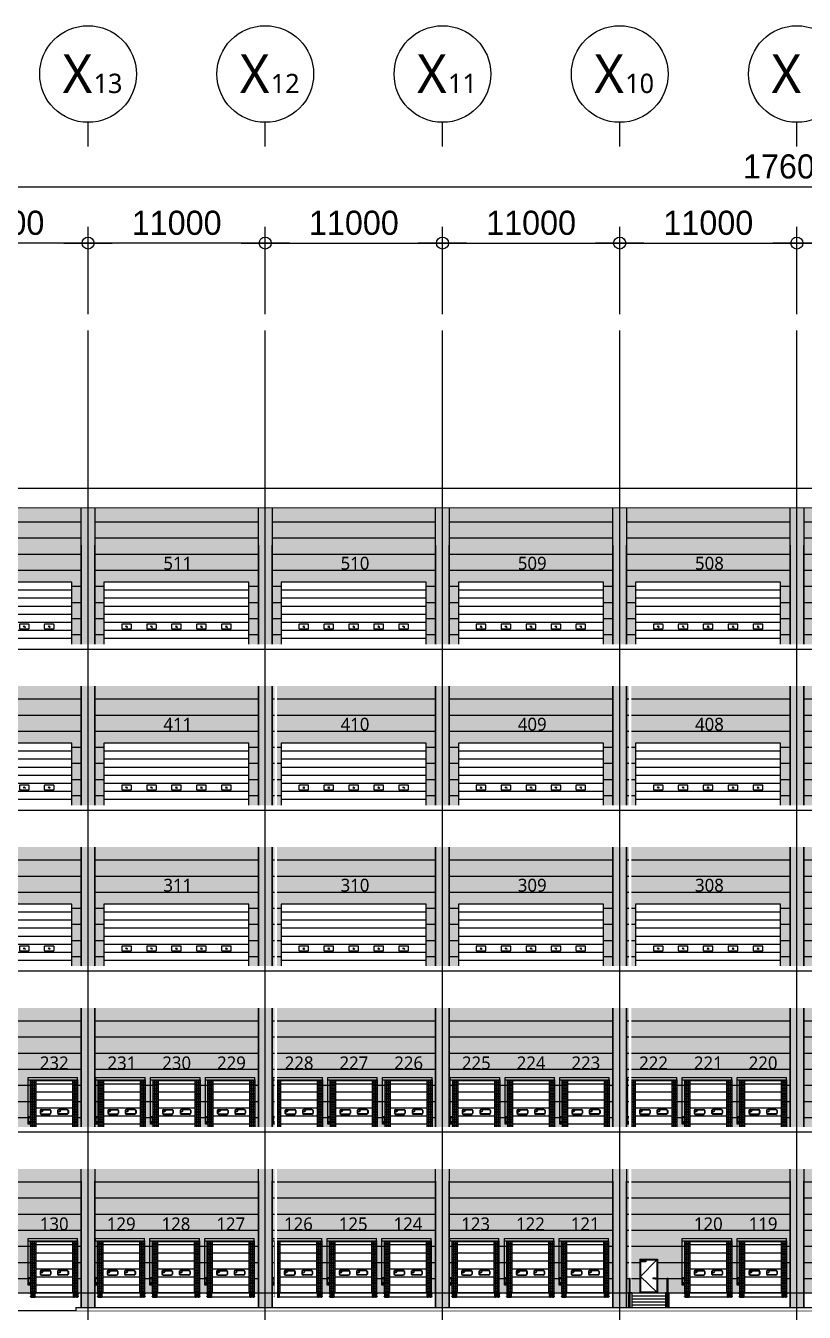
# Model space of a CAD drawing. Header units: millimetres. Extents: x 37653813 to 38677796, y 586285 to 874285.
# Drawn here: x 37781884 to 37830206, y 639234 to 719153 of the extents above; entities that cross this region are included whole.
import ezdxf
from ezdxf.enums import TextEntityAlignment as Align

# ---------------------------------------------------------------- set-up
doc = ezdxf.new("R2010")
doc.units = ezdxf.units.MM
doc.header["$LTSCALE"] = 1000
doc.header["$MEASUREMENT"] = 0
doc.header["$PDSIZE"] = -10
doc.linetypes.add('-HID', pattern=[2.5, 1.5, -1])
doc.linetypes.add('CEN', pattern=[62, 60, -1, 0, -1])
doc.layers.get('0').update_dxf_attribs({"linetype": 'CONTINUOUS'})
doc.layers.get('Defpoints').update_dxf_attribs({"color": 161, "linetype": 'CONTINUOUS'})
for name, color, linetype in [('251', 251, 'CONTINUOUS'), ('cen', 1, 'CONTINUOUS'), ('center(창호)', 1, 'CEN'), ('DOOR', 4, 'CONTINUOUS'), ('DOOR-ELE', 252, 'CONTINUOUS'), ('ELE-2', 3, 'CONTINUOUS'), ('ELE-3', 7, 'CONTINUOUS'), ('ELE-5', 5, 'CONTINUOUS'), ('ELE2', 3, 'CONTINUOUS'), ('ELE4', 4, 'CONTINUOUS'), ('ELE9', 9, 'CONTINUOUS'), ('HAT-251', 251, 'CONTINUOUS'), ('HAT-253', 253, 'CONTINUOUS'), ('LAND-2', 4, 'CONTINUOUS'), ('NDIM', 7, 'CONTINUOUS'), ('OPEN', 1, '-HID'), ('RAMP-ELE2', 4, 'CONTINUOUS'), ('SST 선홈통', 252, 'CONTINUOUS'), ('SYM(AXIS)', 7, 'CONTINUOUS'), ('TEX', 3, 'CONTINUOUS'), ('TEXT(AXIS)', 2, 'CONTINUOUS'), ('WAL', 3, 'CONTINUOUS'), ('WIPEOUT', 7, 'CONTINUOUS'), ('먹-흰색 255', 255, 'CONTINUOUS')]:
    doc.layers.add(name, color=color, linetype=linetype)
doc.layers.add('A 253', color=253, linetype='CONTINUOUS', lineweight=9)
doc.layers.add('A 254', color=254, linetype='CONTINUOUS', lineweight=9)
doc.styles.add('CGS', font='cgse', dxfattribs={"bigfont": 'cgs'})
doc.styles.add('나눔바른고딕', font='NanumBarunGothic.ttf')
doc.dimstyles.new('NDIM 1200', dxfattribs={"dimscale": 500, "dimtxt": 3, "dimasz": 1, "dimexe": 2, "dimexo": 2, "dimgap": 1, "dimtad": 1, "dimdec": 0, "dimdsep": 46, "dimtxsty": 'CGS', "dimblk": 'DOT0', "dimcen": 1, "dimdle": 8, "dimclrd": 2, "dimclre": 2, "dimclrt": 2, "dimadec": 0, "dimazin": 0, "dimtfac": 1, "dimtdec": 0, "dimtix": 1, "dimtmove": 2, "dimatfit": 3, "dimldrblk": 'DOT0', "dimfxl": 1, "dimtolj": 1, "dimtzin": 0, "dimlwd": -1, "dimlwe": -1, "dimarcsym": 0})

# ---------------------------------------------------------------- blocks, each defined once
blk = doc.blocks.new('DOT0')
blk.add_line((-3, 0), (3, 0))
at = {"color": 6}
blk.add_circle((0, 0), 0.75, dxfattribs=at)
blk = doc.blocks.new('*D145')
at = {"layer": 'Defpoints', "color": 0, "ltscale": 0.4, "transparency": 16777216}
for p in [(37917751, 709153), (37741751, 700227), (37917751, 700227)]:
    blk.add_point(p, dxfattribs=at)
at = {"layer": 'NDIM', "ltscale": 0.4, "transparency": 16777216}
for p, q in [((37741751, 701227), (37741751, 710153)), ((37917751, 701227), (37917751, 710153)), ((37742251, 709153), (37917251, 709153))]:
    blk.add_line(p, q, dxfattribs=at)
at = {"layer": 'NDIM', "ltscale": 0.4, "transparency": 16777216, "xscale": 500, "yscale": 500, "zscale": 500, "rotation": 180}
blk.add_blockref('DOT0', (37741751, 709153), dxfattribs=at)
at = {"layer": 'NDIM', "ltscale": 0.4, "transparency": 16777216, "xscale": 500, "yscale": 500, "zscale": 500}
blk.add_blockref('DOT0', (37917751, 709153), dxfattribs=at)
at = {"layer": 'NDIM', "ltscale": 0.4, "transparency": 16777216, "insert": (37829751, 710403), "char_height": 1500, "attachment_point": 5, "style": 'CGS'}
blk.add_mtext('\\A1;176000', dxfattribs=at)
blk = doc.blocks.new('*D149')
at = {"layer": 'Defpoints', "color": 0, "ltscale": 0.4, "transparency": 16777216}
for p in [(37774751, 705653), (37774751, 700227), (37785751, 700227)]:
    blk.add_point(p, dxfattribs=at)
at = {"layer": 'NDIM', "ltscale": 0.4, "transparency": 16777216}
for p, q in [((37774751, 701227), (37774751, 706653)), ((37785751, 701227), (37785751, 706653)), ((37785251, 705653), (37775251, 705653))]:
    blk.add_line(p, q, dxfattribs=at)
at = {"layer": 'NDIM', "ltscale": 0.4, "transparency": 16777216, "xscale": 500, "yscale": 500, "zscale": 500, "rotation": 180}
blk.add_blockref('DOT0', (37774751, 705653), dxfattribs=at)
at = {"layer": 'NDIM', "ltscale": 0.4, "transparency": 16777216, "xscale": 500, "yscale": 500, "zscale": 500}
blk.add_blockref('DOT0', (37785751, 705653), dxfattribs=at)
at = {"layer": 'NDIM', "ltscale": 0.4, "transparency": 16777216, "insert": (37780251, 706903), "char_height": 1500, "attachment_point": 5, "style": 'CGS'}
blk.add_mtext('\\A1;11000', dxfattribs=at)
blk = doc.blocks.new('*D150')
at = {"layer": 'Defpoints', "color": 0, "ltscale": 0.4, "transparency": 16777216}
for p in [(37785751, 705653), (37785751, 700227), (37796751, 700227)]:
    blk.add_point(p, dxfattribs=at)
at = {"layer": 'NDIM', "ltscale": 0.4, "transparency": 16777216}
for p, q in [((37785751, 701227), (37785751, 706653)), ((37796751, 701227), (37796751, 706653)), ((37796251, 705653), (37786251, 705653))]:
    blk.add_line(p, q, dxfattribs=at)
at = {"layer": 'NDIM', "ltscale": 0.4, "transparency": 16777216, "xscale": 500, "yscale": 500, "zscale": 500, "rotation": 180}
blk.add_blockref('DOT0', (37785751, 705653), dxfattribs=at)
at = {"layer": 'NDIM', "ltscale": 0.4, "transparency": 16777216, "xscale": 500, "yscale": 500, "zscale": 500}
blk.add_blockref('DOT0', (37796751, 705653), dxfattribs=at)
at = {"layer": 'NDIM', "ltscale": 0.4, "transparency": 16777216, "insert": (37791251, 706903), "char_height": 1500, "attachment_point": 5, "style": 'CGS'}
blk.add_mtext('\\A1;11000', dxfattribs=at)
blk = doc.blocks.new('*D153')
at = {"layer": 'Defpoints', "color": 0, "ltscale": 0.4, "transparency": 16777216}
for p in [(37840751, 705653), (37829751, 700227), (37840751, 700227)]:
    blk.add_point(p, dxfattribs=at)
at = {"layer": 'NDIM', "ltscale": 0.4, "transparency": 16777216}
for p, q in [((37829751, 701227), (37829751, 706653)), ((37840751, 701227), (37840751, 706653)), ((37830251, 705653), (37840251, 705653))]:
    blk.add_line(p, q, dxfattribs=at)
at = {"layer": 'NDIM', "ltscale": 0.4, "transparency": 16777216, "xscale": 500, "yscale": 500, "zscale": 500, "rotation": 180}
blk.add_blockref('DOT0', (37829751, 705653), dxfattribs=at)
at = {"layer": 'NDIM', "ltscale": 0.4, "transparency": 16777216, "xscale": 500, "yscale": 500, "zscale": 500}
blk.add_blockref('DOT0', (37840751, 705653), dxfattribs=at)
at = {"layer": 'NDIM', "ltscale": 0.4, "transparency": 16777216, "insert": (37835251, 706903), "char_height": 1500, "attachment_point": 5, "style": 'CGS'}
blk.add_mtext('\\A1;11000', dxfattribs=at)
blk = doc.blocks.new('*D154')
at = {"layer": 'Defpoints', "color": 0, "ltscale": 0.4, "transparency": 16777216}
for p in [(37829751, 705653), (37818751, 700227), (37829751, 700227)]:
    blk.add_point(p, dxfattribs=at)
at = {"layer": 'NDIM', "ltscale": 0.4, "transparency": 16777216}
for p, q in [((37818751, 701227), (37818751, 706653)), ((37829751, 701227), (37829751, 706653)), ((37819251, 705653), (37829251, 705653))]:
    blk.add_line(p, q, dxfattribs=at)
at = {"layer": 'NDIM', "ltscale": 0.4, "transparency": 16777216, "xscale": 500, "yscale": 500, "zscale": 500, "rotation": 180}
blk.add_blockref('DOT0', (37818751, 705653), dxfattribs=at)
at = {"layer": 'NDIM', "ltscale": 0.4, "transparency": 16777216, "xscale": 500, "yscale": 500, "zscale": 500}
blk.add_blockref('DOT0', (37829751, 705653), dxfattribs=at)
at = {"layer": 'NDIM', "ltscale": 0.4, "transparency": 16777216, "insert": (37824251, 706903), "char_height": 1500, "attachment_point": 5, "style": 'CGS'}
blk.add_mtext('\\A1;11000', dxfattribs=at)
blk = doc.blocks.new('*D155')
at = {"layer": 'Defpoints', "color": 0, "ltscale": 0.4, "transparency": 16777216}
for p in [(37818751, 705653), (37807751, 700227), (37818751, 700227)]:
    blk.add_point(p, dxfattribs=at)
at = {"layer": 'NDIM', "ltscale": 0.4, "transparency": 16777216}
for p, q in [((37807751, 701227), (37807751, 706653)), ((37818751, 701227), (37818751, 706653)), ((37808251, 705653), (37818251, 705653))]:
    blk.add_line(p, q, dxfattribs=at)
at = {"layer": 'NDIM', "ltscale": 0.4, "transparency": 16777216, "xscale": 500, "yscale": 500, "zscale": 500, "rotation": 180}
blk.add_blockref('DOT0', (37807751, 705653), dxfattribs=at)
at = {"layer": 'NDIM', "ltscale": 0.4, "transparency": 16777216, "xscale": 500, "yscale": 500, "zscale": 500}
blk.add_blockref('DOT0', (37818751, 705653), dxfattribs=at)
at = {"layer": 'NDIM', "ltscale": 0.4, "transparency": 16777216, "insert": (37813251, 706903), "char_height": 1500, "attachment_point": 5, "style": 'CGS'}
blk.add_mtext('\\A1;11000', dxfattribs=at)
blk = doc.blocks.new('*D156')
at = {"layer": 'Defpoints', "color": 0, "ltscale": 0.4, "transparency": 16777216}
for p in [(37807751, 705653), (37796751, 700227), (37807751, 700227)]:
    blk.add_point(p, dxfattribs=at)
at = {"layer": 'NDIM', "ltscale": 0.4, "transparency": 16777216}
for p, q in [((37796751, 701227), (37796751, 706653)), ((37807751, 701227), (37807751, 706653)), ((37797251, 705653), (37807251, 705653))]:
    blk.add_line(p, q, dxfattribs=at)
at = {"layer": 'NDIM', "ltscale": 0.4, "transparency": 16777216, "xscale": 500, "yscale": 500, "zscale": 500, "rotation": 180}
blk.add_blockref('DOT0', (37796751, 705653), dxfattribs=at)
at = {"layer": 'NDIM', "ltscale": 0.4, "transparency": 16777216, "xscale": 500, "yscale": 500, "zscale": 500}
blk.add_blockref('DOT0', (37807751, 705653), dxfattribs=at)
at = {"layer": 'NDIM', "ltscale": 0.4, "transparency": 16777216, "insert": (37802251, 706903), "char_height": 1500, "attachment_point": 5, "style": 'CGS'}
blk.add_mtext('\\A1;11000', dxfattribs=at)
blk = doc.blocks.new('A$C2F20087E')
at = {"layer": 'SYM(AXIS)'}
blk.add_line((600, 0), (600, 300), dxfattribs=at)
blk.add_circle((600, 900), 600, dxfattribs=at)
blk = doc.blocks.new('저온 OVERHEAD DOOR')
blk.add_wipeout([(2600, 3382), (-465, 3382), (-465, 3230), (-300, 3230), (-300, -250), (2600, -250)]).dxf.layer = 'ELE-5'
at = {"ltscale": 2}
for points in [[(-100, 3230), (-200, 3230), (-200, 0), (-100, 0)], [(2500, 3230), (2400, 3230), (2400, 0), (2500, 0)]]:
    blk.add_hatch(color=256, dxfattribs=at).paths.add_polyline_path(points)
for p, q in [((-465, 3382), (2600, 3382)), ((-465, 482), (-465, 3382)), ((-465, 3230), (2600, 3230)), ((-315, 482), (-315, 3230)), ((2600, 3230), (2600, 3382)), ((-445, 553), (-445, 953)), ((-445, 953), (-325, 953)), ((-390, 937), (-390, 928)), ((-380, 937), (-380, 928)), ((-325, 553), (-325, 953)), ((272, 1325), (272, 1175)), ((297, 1325), (297, 1175)), ((352, 1405), (862, 1405)), ((352, 1405), (862, 1405)), ((352, 1380), (862, 1380)), ((352, 1380), (862, 1380)), ((352, 1120), (862, 1120)), ((352, 1095), (862, 1095)), ((471, 1339), (357, 1230)), ((441, 1329), (368, 1260)), ((444, 1289), (409, 1253)), ((917, 1325), (917, 1175)), ((942, 1325), (942, 1175)), ((1358, 1325), (1358, 1175)), ((1383, 1325), (1383, 1175)), ((1948, 1405), (1438, 1405)), ((1948, 1405), (1438, 1405)), ((1948, 1380), (1438, 1380)), ((1948, 1380), (1438, 1380)), ((1948, 1120), (1438, 1120)), ((1948, 1095), (1438, 1095)), ((1558, 1339), (1444, 1230)), ((1528, 1329), (1455, 1260)), ((1531, 1289), (1496, 1253)), ((2003, 1325), (2003, 1175)), ((2028, 1325), (2028, 1175)), ((-315, 482), (-465, 482)), ((-445, 641), (-325, 641)), ((-445, 553), (-325, 553)), ((-425, 565), (-425, 574)), ((-355, 581), (-415, 581)), ((-415, 565), (-415, 574)), ((-385, 581), (-385, 641)), ((-355, 565), (-355, 574)), ((-345, 565), (-345, 574)), ((-300, 0), (-300, -270)), ((-300, 0), (-50, 0)), ((-290, 0), (-290, -270)), ((-280, 0), (-280, -270)), ((-270, 0), (-270, -270)), ((-260, 0), (-260, -270)), ((-250, 0), (-250, -270)), ((-240, 0), (-240, -270)), ((-230, 0), (-230, -270)), ((-220, 0), (-220, -270)), ((-210, 0), (-210, -270)), ((-200, 0), (-200, -270)), ((-190, 0), (-190, -270)), ((-180, 0), (-180, -270)), ((-170, 0), (-170, -270)), ((-160, 0), (-160, -270)), ((-150, 0), (-150, -270)), ((-140, 0), (-140, -270)), ((-130, 0), (-130, -270)), ((-120, 0), (-120, -270)), ((-110, 0), (-110, -270)), ((-100, 0), (-100, -270)), ((-90, 0), (-90, -270)), ((-80, 0), (-80, -270)), ((-70, 0), (-70, -270)), ((-60, 0), (-60, -270)), ((-50, 0), (-50, -270)), ((2600, 0), (2350, 0)), ((2350, 0), (2350, -270)), ((2360, 0), (2360, -270)), ((2370, 0), (2370, -270)), ((2380, 0), (2380, -270)), ((2390, 0), (2390, -270)), ((2400, 0), (2400, -270)), ((2410, 0), (2410, -270)), ((2420, 0), (2420, -270)), ((2430, 0), (2430, -270)), ((2440, 0), (2440, -270)), ((2450, 0), (2450, -270)), ((2460, 0), (2460, -270)), ((2470, 0), (2470, -270)), ((2480, 0), (2480, -270)), ((2490, 0), (2490, -270)), ((2500, 0), (2500, -270)), ((2510, 0), (2510, -270)), ((2520, 0), (2520, -270)), ((2530, 0), (2530, -270)), ((2540, 0), (2540, -270)), ((2550, 0), (2550, -270)), ((2560, 0), (2560, -270)), ((2570, 0), (2570, -270)), ((2580, 0), (2580, -270)), ((2590, 0), (2590, -270)), ((2600, 0), (2600, -270)), ((-329, -42), (-330, -43)), ((-330, -43), (-330, -59)), ((-330, -59), (-329, -60)), ((-329, -210), (-330, -211)), ((-330, -211), (-330, -227)), ((-330, -227), (-329, -228)), ((-329, -42), (-317, -42)), ((-329, -60), (-317, -60)), ((-329, -210), (-317, -210)), ((-329, -228), (-317, -228)), ((-317, -40), (-317, -62)), ((-306, -40), (-317, -40)), ((-317, -42), (-44, -42)), ((-317, -60), (-44, -60)), ((-306, -62), (-317, -62)), ((-317, -208), (-317, -230)), ((-306, -208), (-317, -208)), ((-317, -210), (-44, -210)), ((-317, -228), (-44, -228)), ((-306, -230), (-317, -230)), ((-306, -15), (-300, -15)), ((-306, -15), (-306, -255)), ((-306, -25), (-296, -15)), ((-306, -25), (-306, -245)), ((-296, -255), (-306, -245)), ((-306, -255), (-300, -255)), ((-300, -15), (-300, -255)), ((-300, -245), (-300, -270)), ((-300, -270), (-50, -270)), ((-231, -15), (-296, -15)), ((-231, -255), (-296, -255)), ((-231, -255), (-231, -15)), ((-119, -25), (-109, -15)), ((-119, -25), (-119, -245)), ((-109, -255), (-119, -245)), ((-50, -15), (-109, -15)), ((-50, -255), (-109, -255)), ((-50, -15), (-44, -15)), ((-50, -15), (-50, -255)), ((-50, -245), (-50, -270)), ((-50, -255), (-44, -255)), ((-44, -15), (-44, -255)), ((-37, -40), (-44, -40)), ((-37, -62), (-44, -62)), ((-37, -208), (-44, -208)), ((-37, -230), (-44, -230)), ((-37, -40), (-37, -62)), ((-37, -208), (-37, -230)), ((2337, -40), (2337, -62)), ((2337, -40), (2344, -40)), ((2337, -62), (2344, -62)), ((2337, -208), (2337, -230)), ((2337, -208), (2344, -208)), ((2337, -230), (2344, -230)), ((2350, -15), (2344, -15)), ((2344, -15), (2344, -255)), ((2617, -42), (2344, -42)), ((2617, -60), (2344, -60)), ((2617, -210), (2344, -210)), ((2617, -228), (2344, -228)), ((2350, -255), (2344, -255)), ((2350, -15), (2409, -15)), ((2350, -15), (2350, -255)), ((2350, -245), (2350, -270)), ((2350, -255), (2409, -255)), ((2600, -270), (2350, -270)), ((2419, -25), (2409, -15)), ((2409, -255), (2419, -245)), ((2419, -25), (2419, -245)), ((2531, -15), (2596, -15)), ((2531, -255), (2531, -15)), ((2531, -255), (2596, -255)), ((2606, -25), (2596, -15)), ((2596, -255), (2606, -245)), ((2606, -15), (2600, -15)), ((2600, -15), (2600, -255)), ((2600, -245), (2600, -270)), ((2606, -255), (2600, -255)), ((2606, -15), (2606, -255)), ((2606, -25), (2606, -245)), ((2606, -40), (2617, -40)), ((2606, -62), (2617, -62)), ((2606, -208), (2617, -208)), ((2606, -230), (2617, -230)), ((2617, -40), (2617, -62)), ((2629, -42), (2617, -42)), ((2629, -60), (2617, -60)), ((2617, -208), (2617, -230)), ((2629, -210), (2617, -210)), ((2629, -228), (2617, -228)), ((2629, -42), (2630, -43)), ((2630, -59), (2629, -60)), ((2629, -210), (2630, -211)), ((2630, -227), (2629, -228)), ((2630, -43), (2630, -59)), ((2630, -211), (2630, -227))]:
    blk.add_line(p, q)
at = {"linetype": 'Continuous', "lineweight": -3}
for p, q in [((-300, 3200), (0, 3200)), ((0, 3200), (2300, 3200)), ((2300, 3200), (2600, 3200)), ((-300, 3100), (0, 3100)), ((-300, 3100), (0, 3100)), ((-300, 3000), (0, 3000)), ((-300, 3000), (0, 3000)), ((-300, 2900), (0, 2900)), ((-300, 2900), (0, 2900)), ((-300, 2800), (0, 2800)), ((-300, 2800), (0, 2800)), ((-300, 2800), (0, 2800)), ((-300, 2700), (0, 2700)), ((-300, 2700), (0, 2700)), ((-300, 2700), (0, 2700)), ((-300, 2700), (0, 2700)), ((-300, 2700), (0, 2700)), ((-300, 2700), (0, 2700)), ((-300, 2700), (0, 2700)), ((-300, 2700), (0, 2700)), ((-300, 2700), (0, 2700)), ((-300, 2600), (0, 2600)), ((-300, 2600), (0, 2600)), ((-300, 2600), (0, 2600)), ((-300, 2600), (0, 2600)), ((-300, 2600), (0, 2600)), ((-300, 2600), (0, 2600)), ((-300, 2600), (0, 2600)), ((-300, 2600), (0, 2600)), ((-300, 2600), (0, 2600)), ((-300, 2600), (0, 2600)), ((-300, 2600), (0, 2600)), ((-300, 2600), (0, 2600)), ((-300, 2600), (0, 2600)), ((-300, 2600), (0, 2600)), ((-300, 2600), (0, 2600)), ((-300, 2600), (0, 2600)), ((-300, 2600), (0, 2600)), ((-300, 2600), (0, 2600)), ((-300, 2500), (0, 2500)), ((-300, 2500), (0, 2500)), ((-300, 2500), (0, 2500)), ((-300, 2500), (0, 2500)), ((-300, 2500), (0, 2500)), ((-300, 2500), (0, 2500)), ((-300, 2500), (0, 2500)), ((-300, 2500), (0, 2500)), ((-300, 2500), (0, 2500)), ((-300, 2500), (0, 2500)), ((-300, 2500), (0, 2500)), ((-300, 2500), (0, 2500)), ((-300, 2500), (0, 2500)), ((-300, 2500), (0, 2500)), ((-300, 2500), (0, 2500)), ((-300, 2500), (0, 2500)), ((-300, 2500), (0, 2500)), ((-300, 2500), (0, 2500)), ((-300, 2400), (0, 2400)), ((-300, 2400), (0, 2400)), ((-300, 2400), (0, 2400)), ((-300, 2400), (0, 2400)), ((-300, 2400), (0, 2400)), ((-300, 2400), (0, 2400)), ((-300, 2400), (0, 2400)), ((-300, 2400), (0, 2400)), ((-300, 2400), (0, 2400)), ((-300, 2400), (0, 2400)), ((-300, 2400), (0, 2400)), ((-300, 2400), (0, 2400)), ((-300, 2400), (0, 2400)), ((-300, 2400), (0, 2400)), ((-300, 2400), (0, 2400)), ((-300, 2400), (0, 2400)), ((-300, 2400), (0, 2400)), ((-300, 2400), (0, 2400)), ((0, 3000), (2300, 3000)), ((2300, 3100), (2600, 3100)), ((2300, 3100), (2600, 3100)), ((2300, 3000), (2600, 3000)), ((2300, 3000), (2600, 3000)), ((2300, 2900), (2600, 2900)), ((2300, 2900), (2600, 2900)), ((2300, 2800), (2600, 2800)), ((2300, 2800), (2600, 2800)), ((2300, 2800), (2600, 2800)), ((2300, 2700), (2600, 2700)), ((2300, 2700), (2600, 2700)), ((2300, 2700), (2600, 2700)), ((2300, 2700), (2600, 2700)), ((2300, 2700), (2600, 2700)), ((2300, 2700), (2600, 2700)), ((2300, 2700), (2600, 2700)), ((2300, 2700), (2600, 2700)), ((2300, 2700), (2600, 2700)), ((2300, 2600), (2600, 2600)), ((2300, 2600), (2600, 2600)), ((2300, 2600), (2600, 2600)), ((2300, 2600), (2600, 2600)), ((2300, 2600), (2600, 2600)), ((2300, 2600), (2600, 2600)), ((2300, 2600), (2600, 2600)), ((2300, 2600), (2600, 2600)), ((2300, 2600), (2600, 2600)), ((2300, 2600), (2600, 2600)), ((2300, 2600), (2600, 2600)), ((2300, 2600), (2600, 2600)), ((2300, 2600), (2600, 2600)), ((2300, 2600), (2600, 2600)), ((2300, 2600), (2600, 2600)), ((2300, 2600), (2600, 2600)), ((2300, 2600), (2600, 2600)), ((2300, 2600), (2600, 2600)), ((2300, 2500), (2600, 2500)), ((2300, 2500), (2600, 2500)), ((2300, 2500), (2600, 2500)), ((2300, 2500), (2600, 2500)), ((2300, 2500), (2600, 2500)), ((2300, 2500), (2600, 2500)), ((2300, 2500), (2600, 2500)), ((2300, 2500), (2600, 2500)), ((2300, 2500), (2600, 2500)), ((2300, 2500), (2600, 2500)), ((2300, 2500), (2600, 2500)), ((2300, 2500), (2600, 2500)), ((2300, 2500), (2600, 2500)), ((2300, 2500), (2600, 2500)), ((2300, 2500), (2600, 2500)), ((2300, 2500), (2600, 2500)), ((2300, 2500), (2600, 2500)), ((2300, 2500), (2600, 2500)), ((2300, 2400), (2600, 2400)), ((2300, 2400), (2600, 2400)), ((2300, 2400), (2600, 2400)), ((2300, 2400), (2600, 2400)), ((2300, 2400), (2600, 2400)), ((2300, 2400), (2600, 2400)), ((2300, 2400), (2600, 2400)), ((2300, 2400), (2600, 2400)), ((2300, 2400), (2600, 2400)), ((2300, 2400), (2600, 2400)), ((2300, 2400), (2600, 2400)), ((2300, 2400), (2600, 2400)), ((2300, 2400), (2600, 2400)), ((2300, 2400), (2600, 2400)), ((2300, 2400), (2600, 2400)), ((2300, 2400), (2600, 2400)), ((2300, 2400), (2600, 2400)), ((2300, 2400), (2600, 2400)), ((-300, 2300), (0, 2300)), ((-300, 2300), (0, 2300)), ((-300, 2300), (0, 2300)), ((-300, 2300), (0, 2300)), ((-300, 2300), (0, 2300)), ((-300, 2300), (0, 2300)), ((-300, 2300), (0, 2300)), ((-300, 2300), (0, 2300)), ((-300, 2300), (0, 2300)), ((-300, 2300), (0, 2300)), ((-300, 2300), (0, 2300)), ((-300, 2300), (0, 2300)), ((-300, 2300), (0, 2300)), ((-300, 2300), (0, 2300)), ((-300, 2300), (0, 2300)), ((-300, 2300), (0, 2300)), ((-300, 2300), (0, 2300)), ((-300, 2300), (0, 2300)), ((-300, 2200), (0, 2200)), ((-300, 2200), (0, 2200)), ((-300, 2200), (0, 2200)), ((-300, 2200), (0, 2200)), ((-300, 2200), (0, 2200)), ((-300, 2200), (0, 2200)), ((-300, 2200), (0, 2200)), ((-300, 2200), (0, 2200)), ((-300, 2200), (0, 2200)), ((-300, 2200), (0, 2200)), ((-300, 2200), (0, 2200)), ((-300, 2200), (0, 2200)), ((-300, 2100), (0, 2100)), ((-300, 2100), (0, 2100)), ((-300, 2100), (0, 2100)), ((-300, 2100), (0, 2100)), ((-300, 2100), (0, 2100)), ((-300, 2100), (0, 2100)), ((-300, 2100), (0, 2100)), ((-300, 2100), (0, 2100)), ((-300, 2100), (0, 2100)), ((-300, 2100), (0, 2100)), ((-300, 2100), (0, 2100)), ((-300, 2100), (0, 2100)), ((-300, 2000), (0, 2000)), ((-300, 2000), (0, 2000)), ((-300, 2000), (0, 2000)), ((-300, 2000), (0, 2000)), ((-300, 2000), (0, 2000)), ((-300, 2000), (0, 2000)), ((-300, 2000), (0, 2000)), ((-300, 2000), (0, 2000)), ((-300, 2000), (0, 2000)), ((-300, 2000), (0, 2000)), ((-300, 2000), (0, 2000)), ((-300, 2000), (0, 2000)), ((-300, 1900), (0, 1900)), ((-300, 1900), (0, 1900)), ((-300, 1900), (0, 1900)), ((-300, 1900), (0, 1900)), ((-300, 1900), (0, 1900)), ((-300, 1900), (0, 1900)), ((-300, 1900), (0, 1900)), ((-300, 1900), (0, 1900)), ((-300, 1900), (0, 1900)), ((-300, 1900), (0, 1900)), ((-300, 1900), (0, 1900)), ((-300, 1900), (0, 1900)), ((-300, 1800), (0, 1800)), ((-300, 1800), (0, 1800)), ((-300, 1800), (0, 1800)), ((-300, 1800), (0, 1800)), ((-300, 1800), (0, 1800)), ((-300, 1800), (0, 1800)), ((-300, 1800), (0, 1800)), ((-300, 1800), (0, 1800)), ((-300, 1800), (0, 1800)), ((-300, 1800), (0, 1800)), ((-300, 1800), (0, 1800)), ((-300, 1800), (0, 1800)), ((-300, 1700), (0, 1700)), ((-300, 1700), (0, 1700)), ((-300, 1700), (0, 1700)), ((-300, 1700), (0, 1700)), ((-300, 1700), (0, 1700)), ((-300, 1700), (0, 1700)), ((-300, 1700), (0, 1700)), ((-300, 1700), (0, 1700)), ((-300, 1700), (0, 1700)), ((-300, 1700), (0, 1700)), ((-300, 1700), (0, 1700)), ((-300, 1700), (0, 1700)), ((-300, 1600), (0, 1600)), ((-300, 1600), (0, 1600)), ((-300, 1600), (0, 1600)), ((2300, 2300), (2600, 2300)), ((2300, 2300), (2600, 2300)), ((2300, 2300), (2600, 2300)), ((2300, 2300), (2600, 2300)), ((2300, 2300), (2600, 2300)), ((2300, 2300), (2600, 2300)), ((2300, 2300), (2600, 2300)), ((2300, 2300), (2600, 2300)), ((2300, 2300), (2600, 2300)), ((2300, 2300), (2600, 2300)), ((2300, 2300), (2600, 2300)), ((2300, 2300), (2600, 2300)), ((2300, 2300), (2600, 2300)), ((2300, 2300), (2600, 2300)), ((2300, 2300), (2600, 2300)), ((2300, 2300), (2600, 2300)), ((2300, 2300), (2600, 2300)), ((2300, 2300), (2600, 2300)), ((2300, 2200), (2600, 2200)), ((2300, 2200), (2600, 2200)), ((2300, 2200), (2600, 2200)), ((2300, 2200), (2600, 2200)), ((2300, 2200), (2600, 2200)), ((2300, 2200), (2600, 2200)), ((2300, 2200), (2600, 2200)), ((2300, 2200), (2600, 2200)), ((2300, 2200), (2600, 2200)), ((2300, 2200), (2600, 2200)), ((2300, 2200), (2600, 2200)), ((2300, 2200), (2600, 2200)), ((2300, 2100), (2600, 2100)), ((2300, 2100), (2600, 2100)), ((2300, 2100), (2600, 2100)), ((2300, 2100), (2600, 2100)), ((2300, 2100), (2600, 2100)), ((2300, 2100), (2600, 2100)), ((2300, 2100), (2600, 2100)), ((2300, 2100), (2600, 2100)), ((2300, 2100), (2600, 2100)), ((2300, 2100), (2600, 2100)), ((2300, 2100), (2600, 2100)), ((2300, 2100), (2600, 2100)), ((2300, 2000), (2600, 2000)), ((2300, 2000), (2600, 2000)), ((2300, 2000), (2600, 2000)), ((2300, 2000), (2600, 2000)), ((2300, 2000), (2600, 2000)), ((2300, 2000), (2600, 2000)), ((2300, 2000), (2600, 2000)), ((2300, 2000), (2600, 2000)), ((2300, 2000), (2600, 2000)), ((2300, 2000), (2600, 2000)), ((2300, 2000), (2600, 2000)), ((2300, 2000), (2600, 2000)), ((2300, 1900), (2600, 1900)), ((2300, 1900), (2600, 1900)), ((2300, 1900), (2600, 1900)), ((2300, 1900), (2600, 1900)), ((2300, 1900), (2600, 1900)), ((2300, 1900), (2600, 1900)), ((2300, 1900), (2600, 1900)), ((2300, 1900), (2600, 1900)), ((2300, 1900), (2600, 1900)), ((2300, 1900), (2600, 1900)), ((2300, 1900), (2600, 1900)), ((2300, 1900), (2600, 1900)), ((2300, 1800), (2600, 1800)), ((2300, 1800), (2600, 1800)), ((2300, 1800), (2600, 1800)), ((2300, 1800), (2600, 1800)), ((2300, 1800), (2600, 1800)), ((2300, 1800), (2600, 1800)), ((2300, 1800), (2600, 1800)), ((2300, 1800), (2600, 1800)), ((2300, 1800), (2600, 1800)), ((2300, 1800), (2600, 1800)), ((2300, 1800), (2600, 1800)), ((2300, 1800), (2600, 1800)), ((2300, 1700), (2600, 1700)), ((2300, 1700), (2600, 1700)), ((2300, 1700), (2600, 1700)), ((2300, 1700), (2600, 1700)), ((2300, 1700), (2600, 1700)), ((2300, 1700), (2600, 1700)), ((2300, 1700), (2600, 1700)), ((2300, 1700), (2600, 1700)), ((2300, 1700), (2600, 1700)), ((2300, 1700), (2600, 1700)), ((2300, 1700), (2600, 1700)), ((2300, 1700), (2600, 1700)), ((2300, 1600), (2600, 1600)), ((2300, 1600), (2600, 1600)), ((2300, 1600), (2600, 1600)), ((-300, 1500), (0, 1500)), ((-300, 1500), (0, 1500)), ((-300, 1500), (0, 1500)), ((-300, 1400), (0, 1400)), ((-300, 1400), (0, 1400)), ((-300, 1400), (0, 1400)), ((-300, 1300), (0, 1300)), ((-300, 1300), (0, 1300)), ((-300, 1200), (0, 1200)), ((-300, 1200), (0, 1200)), ((-300, 1100), (0, 1100)), ((-300, 1000), (0, 1000)), ((-300, 900), (0, 900)), ((-300, 800), (0, 800)), ((2300, 1500), (2600, 1500)), ((2300, 1500), (2600, 1500)), ((2300, 1500), (2600, 1500)), ((2300, 1400), (2600, 1400)), ((2300, 1400), (2600, 1400)), ((2300, 1400), (2600, 1400)), ((2300, 1300), (2600, 1300)), ((2300, 1300), (2600, 1300)), ((2300, 1200), (2600, 1200)), ((2300, 1200), (2600, 1200)), ((2300, 1100), (2600, 1100)), ((2300, 1000), (2600, 1000)), ((2300, 900), (2600, 900)), ((2300, 800), (2600, 800)), ((-300, 700), (0, 700)), ((-300, 600), (0, 600)), ((-300, 500), (0, 500)), ((-300, 400), (0, 400)), ((-300, 300), (0, 300)), ((-300, 200), (0, 200)), ((-300, 100), (0, 100)), ((2300, 700), (2600, 700)), ((2300, 600), (2600, 600)), ((2300, 500), (2600, 500)), ((2300, 400), (2600, 400)), ((2300, 300), (2600, 300)), ((2300, 200), (2600, 200)), ((2300, 100), (2600, 100))]:
    blk.add_line(p, q, dxfattribs=at)
at = {"linetype": 'ByBlock', "ltscale": 0.017}
for p, q in [((0, 2500), (2300, 2500)), ((0, 2500), (2300, 2500)), ((0, 2500), (2300, 2500)), ((0, 2500), (2300, 2500)), ((0, 2000), (2300, 2000)), ((0, 1500), (2300, 1500)), ((0, 1000), (2300, 1000)), ((0, 500), (2300, 500))]:
    blk.add_line(p, q, dxfattribs=at)
at = {"linetype": 'ByBlock'}
for p, q in [((-330, -43), (-44, -43)), ((-330, -59), (-44, -59)), ((-330, -211), (-44, -211)), ((-330, -227), (-44, -227)), ((-329, -60), (-329, -42)), ((-329, -228), (-329, -210)), ((2630, -43), (2344, -43)), ((2630, -59), (2344, -59)), ((2630, -211), (2344, -211)), ((2630, -227), (2344, -227)), ((2629, -60), (2629, -42)), ((2629, -228), (2629, -210))]:
    blk.add_line(p, q, dxfattribs=at)
at = {"ltscale": 0.002}
for points in [[(-300, 3230), (0, 3230), (0, 0), (-300, 0)], [(-200, 3230), (-100, 3230), (-100, 0), (-200, 0)], [(2300, 3230), (2600, 3230), (2600, 0), (2300, 0)], [(2400, 3230), (2500, 3230), (2500, 0), (2400, 0)], [(-44, -250), (2344, -250), (2344, 0), (-44, 0)]]:
    blk.add_lwpolyline(points, close=True, dxfattribs=at)
for points in [[(2419, 0), (2350, 0)], [(-119, 0), (-50, 0)]]:
    blk.add_lwpolyline(points)
for centre in [(-282, -51), (-282, -219), (-95, -51), (-95, -219), (2395, -51), (2395, -219), (2582, -51), (2582, -219)]:
    blk.add_circle(centre, 10.2)
for centre, radius, start, end in [((-385, 921), 8.5, 128.14586, 269.99894), ((-385, 937), 5.25, 90, 180.00061), ((-385, 937), 5.25, 359.99939, 90), ((-385, 921), 8.5, 270.00106, 51.85414), ((352, 1325), 80, 90, 180), ((352, 1325), 80, 90, 180), ((352, 1175), 80, 180, 270), ((352, 1325), 55, 90, 180), ((352, 1325), 55, 90, 180), ((352, 1175), 55, 180, 270), ((862, 1325), 80, 0, 90), ((862, 1325), 80, 0, 90), ((862, 1325), 55, 0, 90), ((862, 1325), 55, 0, 90), ((862, 1175), 80, 270, 0), ((862, 1175), 55, 270, 0), ((1438, 1325), 80, 90, 180), ((1438, 1325), 80, 90, 180), ((1438, 1175), 80, 180, 270), ((1438, 1325), 55, 90, 180), ((1438, 1325), 55, 90, 180), ((1438, 1175), 55, 180, 270), ((1948, 1325), 80, 0, 90), ((1948, 1325), 80, 0, 90), ((1948, 1325), 55, 0, 90), ((1948, 1325), 55, 0, 90), ((1948, 1175), 80, 270, 0), ((1948, 1175), 55, 270, 0), ((-420, 581), 8.5, 90.00106, 231.85414), ((-420, 565), 5.25, 179.99939, 270), ((-420, 581), 8.5, 308.14586, 89.99894), ((-420, 565), 5.25, 270, 0.00061), ((-350, 581), 8.5, 90.00106, 231.85414), ((-350, 565), 5.25, 179.99939, 270), ((-350, 581), 8.5, 308.14586, 89.99894), ((-350, 565), 5.25, 270, 0.00061)]:
    blk.add_arc(centre, radius, start, end)
blk = doc.blocks.new('dkslfkdfgfdg')
at = {"ltscale": 0.1}
blk.add_wipeout([(37802149, 746787), (37802999, 746787), (37802999, 758287), (37802149, 758287)], dxfattribs=at).dxf.layer = 'HAT-251'
at = {"layer": 'HAT-251', "ltscale": 0.1}
h = blk.add_hatch(color=256, dxfattribs=at)
h.dxf.hatch_style = 1
h.paths.add_polyline_path([(37802149, 758287), (37802999, 758287), (37802999, 746787), (37802149, 746787)])
at = {"layer": 'ELE-3', "ltscale": 0.1}
blk.add_lwpolyline([(37802149, 758287), (37802999, 758287), (37802999, 746787), (37802149, 746787)], close=True, dxfattribs=at)
at = {"layer": 'ELE-3', "ltscale": 1000}
blk.add_lwpolyline([(37802999, 746787), (37802999, 754837)], dxfattribs=at)
at = {"layer": 'HAT-251', "ltscale": 0.1}
blk.add_lwpolyline([(37802999, 746787), (37802149, 746787), (37802149, 758287), (37802999, 758287)], close=True, dxfattribs=at)
blk.add_lwpolyline([(37802149, 754837), (37802149, 746787)], dxfattribs=at)
blk = doc.blocks.new('SDFSDFSDFSDFSF')
at = {"layer": 'cen', "ltscale": 0.1}
for p, q in [((37773151, 613334), (37773151, 700227)), ((37784151, 613334), (37784151, 700227)), ((37795151, 613334), (37795151, 700227)), ((37806151, 613334), (37806151, 700227)), ((37817151, 613334), (37817151, 700227))]:
    blk.add_line(p, q, dxfattribs=at)
at = {"layer": 'cen', "ltscale": 5}
for p, q in [((37713235, 690434), (37984419, 690434)), ((37713235, 680434), (37984419, 680434)), ((37713235, 670434), (37984419, 670434)), ((37713235, 660434), (37984419, 660434)), ((37713235, 650434), (37984419, 650434)), ((37713235, 640434), (37984419, 640434))]:
    blk.add_line(p, q, dxfattribs=at)
blk = doc.blocks.new('sdjnfksjdfsdf')
at = {"ltscale": 0.1}
blk.add_wipeout([(37762910, 566574), (37899560, 566574), (37899560, 566374), (37762910, 566374)], dxfattribs=at)
at = {"layer": 'LAND-2', "ltscale": 0.1}
for points in [[(37762910, 566574), (37762910, 566374)], [(37762910, 566574), (37899560, 566574)]]:
    blk.add_lwpolyline(points, dxfattribs=at)
blk = doc.blocks.new('A$C796d04ea')
blk.add_wipeout([(1000, 2100), (1000, 0), (-100, 0), (-100, 2100)])
blk.add_wipeout([(-100, 2100), (1000, 2100), (1000, 0), (-100, 0)]).dxf.layer = 'WIPEOUT'
at = {"layer": 'center(창호)'}
for p, q in [((-20, 900), (70, 900)), ((25, 945), (25, 855))]:
    blk.add_line(p, q, dxfattribs=at)
at = {"layer": 'DOOR', "ltscale": 1000}
for p, q in [((-100, 2100), (-100, 0)), ((1000, 2100), (-100, 2100)), ((-60, 2060), (-60, 0)), ((960, 2060), (-60, 2060)), ((960, 2060), (960, 0)), ((1000, 2100), (1000, 0)), ((-60, 40), (960, 40)), ((-100, 0), (1000, 0))]:
    blk.add_line(p, q, dxfattribs=at)
blk.add_circle((25, 900), 30, dxfattribs=at)
at = {"layer": 'DOOR-ELE', "ltscale": 1000}
for p, q in [((51, 915), (200, 915)), ((51, 885), (200, 885)), ((150, 915), (150, 885)), ((200, 915), (200, 885))]:
    blk.add_line(p, q, dxfattribs=at)
for points in [[(930, 2025), (630, 2025), (630, 1925), (930, 1925)], [(960, 1780), (950, 1780), (950, 1880), (960, 1880)], [(960, 200), (950, 200), (950, 300), (960, 300)]]:
    blk.add_lwpolyline(points, close=True, dxfattribs=at)
at = {"layer": 'OPEN', "ltscale": 700}
for p, q in [((-60, 2060), (960, 1030)), ((960, 1030), (-60, 40))]:
    blk.add_line(p, q, dxfattribs=at)
blk = doc.blocks.new('sdfs')
at = {"layer": 'ELE4', "ltscale": 1000}
for p, q in [((50, 917), (0, 917)), ((200, 917), (100, 917)), ((200, 917), (2300, 917)), ((0, 0), (50, 0)), ((100, 0), (2400, 0)), ((200, 733), (2300, 733)), ((200, 550), (2300, 550)), ((200, 367), (2300, 367)), ((200, 183), (2300, 183)), ((2450, 0), (2500, 0))]:
    blk.add_line(p, q, dxfattribs=at)
for points in [[(0, 917), (0, -183)], [(50, 917), (0, 917)], [(200, 917), (200, -183)], [(2400, 917), (2300, 917), (2300, -183)], [(2500, 917), (2450, 917)], [(2500, 917), (2500, -183)]]:
    blk.add_lwpolyline(points, dxfattribs=at)
at = {"layer": 'ELE9', "ltscale": 1000}
for points in [[(50, -183), (50, 1817)], [(100, 1817), (50, 1817)], [(100, -183), (100, 1817)], [(2400, -183), (2400, 1817)], [(2450, 1817), (2400, 1817)], [(2450, -183), (2450, 1817)], [(100, 817), (50, 817)], [(2450, 817), (2400, 817)]]:
    blk.add_lwpolyline(points, dxfattribs=at)
blk = doc.blocks.new('OHD-1(9000X4000)')
blk.add_wipeout([(16530324, 528576), (16539324, 528576), (16539324, 524426), (16530324, 524426)]).dxf.layer = 'A 253'
at = {"layer": 'A 254'}
h = blk.add_hatch(dxfattribs=at)
h.set_pattern_fill('ANSI38', color=256, scale=500, style=0)
h.set_pattern_definition([(45, (14671987.83, 414398.44), (-44.1941738, 44.1941738), []), (135, (14671987.83, 414398.44), (-132.5825215, 44.1941738), [156.25, -93.75])])
h.paths.add_polyline_path([(16539324, 524576), (16530324, 524576), (16530324, 524426), (16539324, 524426)])
blk.add_lwpolyline([(16539324, 524576), (16530324, 524576), (16530324, 524426), (16539324, 524426)], close=True, dxfattribs=at)
at = {"layer": 'DOOR', "color": 252}
for p, q in [((16530324, 528076), (16539324, 528076)), ((16530324, 527576), (16539324, 527576)), ((16530324, 527076), (16539324, 527076)), ((16530324, 526576), (16539324, 526576)), ((16530324, 526076), (16539324, 526076)), ((16531784, 525872), (16531656, 525773)), ((16533334, 525872), (16533205, 525773)), ((16534883, 525872), (16534755, 525773)), ((16536433, 525872), (16536304, 525773)), ((16537982, 525872), (16537854, 525773)), ((16530324, 525576), (16539324, 525576)), ((16530324, 525076), (16539324, 525076)), ((16531728, 525861), (16531674, 525825)), ((16531776, 525829), (16531722, 525787)), ((16533278, 525861), (16533224, 525825)), ((16533325, 525829), (16533271, 525787)), ((16534827, 525861), (16534773, 525825)), ((16534875, 525829), (16534821, 525787)), ((16536377, 525861), (16536323, 525825)), ((16536424, 525829), (16536371, 525787)), ((16537926, 525861), (16537872, 525825)), ((16537974, 525829), (16537920, 525787))]:
    blk.add_line(p, q, dxfattribs=at)
for points in [[(16531425, 525704), (16531425, 525947, -0.414214), (16531453, 525976), (16531997, 525976, -0.414214), (16532026, 525947), (16532026, 525704, -0.414214), (16531997, 525676), (16531453, 525676, -0.414214)], [(16532974, 525704), (16532974, 525947, -0.414214), (16533003, 525976), (16533547, 525976, -0.414214), (16533575, 525947), (16533575, 525704, -0.414214), (16533547, 525676), (16533003, 525676, -0.414214)], [(16534524, 525704), (16534524, 525947, -0.414214), (16534552, 525976), (16535097, 525976, -0.414214), (16535125, 525947), (16535125, 525704, -0.414214), (16535097, 525676), (16534552, 525676, -0.414214)], [(16536073, 525704), (16536073, 525947, -0.414214), (16536102, 525976), (16536646, 525976, -0.414214), (16536674, 525947), (16536674, 525704, -0.414214), (16536646, 525676), (16536102, 525676, -0.414214)], [(16537623, 525704), (16537623, 525947, -0.414214), (16537651, 525976), (16538196, 525976, -0.414214), (16538224, 525947), (16538224, 525704, -0.414214), (16538196, 525676), (16537651, 525676, -0.414214)]]:
    blk.add_lwpolyline(points, format="xyb", close=True, dxfattribs=at)
at = {"layer": 'ELE-3'}
blk.add_lwpolyline([(16539324, 524576), (16530324, 524576), (16530324, 528576), (16539324, 528576)], close=True, dxfattribs=at)
blk = doc.blocks.new('sdfasf')
at = {"layer": 'RAMP-ELE2', "ltscale": 0.1}
blk.add_lwpolyline([(500, 52100), (-167150, 52100), (-167150, 49900), (500, 49900)], close=True, dxfattribs=at)
for points in [[(-167150, 41400), (-167150, 38800), (500, 38800), (500, 41400)], [(-167150, 31400), (-167150, 28800), (500, 28800), (500, 31400)], [(-167150, 21400), (-167150, 18800), (500, 18800), (500, 21400)], [(-167150, 11400), (-167150, 8800), (500, 8800), (500, 11400)]]:
    blk.add_wipeout(points).dxf.layer = 'RAMP-ELE2'
blk.add_wipeout([(-167150, 52600), (-167150, 49900), (500, 49900), (500, 52600)]).dxf.layer = 'RAMP-ELE2'
blk = doc.blocks.new('A$C6ed5e639')
blk.add_wipeout([(225, 15250), (0, 15250), (0, 15475), (225, 15475)]).dxf.layer = 'SST 선홈통'
blk.add_wipeout([(187.5, -24225), (37.5, -24225), (37.5, 15250), (187.5, 15250)]).dxf.layer = 'SST 선홈통'

msp = doc.modelspace()

# ---------------------------------------------------------------- hatches: boundary and pattern name
at = {"layer": '먹-흰색 255', "ltscale": 0.1}
h = msp.add_hatch(dxfattribs=at)
h.set_pattern_fill('DOTS', color=256, scale=3000)
h.paths.add_polyline_path([(37903676.1, 641314.4), (37910026.1, 641314.4), (37910026.1, 690334.3), (37753301.1, 690334.3), (37753301.1, 639534.3), (37753426.1, 639534.3), (37753426.1, 640434.3), (37903676.1, 640434.3)])

# ---------------------------------------------------------------- linework, layer by layer
at = {"ltscale": 0.1}
msp.add_lwpolyline([(37725834.4, 639334.4), (37992945.1, 639334.4)], dxfattribs=at)
at = {"layer": 'ELE-2'}
msp.add_lwpolyline([(37753301.1, 690334.3), (37910026.1, 690334.3)], dxfattribs=at)
at = {"layer": 'ELE2', "ltscale": 0.1}
msp.add_lwpolyline([(37753426.1, 639534.4), (37753426.1, 640434.4), (37880476.1, 640434.4)], dxfattribs=at)
at = {"layer": 'HAT-253', "ltscale": 0.1}
for p, q in [((37753301.1, 688334.4), (37910026.1, 688334.4)), ((37753301.1, 687334.4), (37910026.1, 687334.4)), ((37753301.1, 686334.4), (37910026.1, 686334.4)), ((37753301.1, 685334.4), (37910026.1, 685334.4)), ((37753301.1, 684334.4), (37910026.1, 684334.4)), ((37753301.1, 683334.4), (37910026.1, 683334.4)), ((37753301.1, 682334.4), (37910026.1, 682334.4)), ((37753301.1, 681334.4), (37910026.1, 681334.4)), ((37753301.1, 680334.4), (37910026.1, 680334.4)), ((37753301.1, 679334.4), (37910026.1, 679334.4)), ((37753301.1, 678334.4), (37910026.1, 678334.4)), ((37753301.1, 677334.4), (37910026.1, 677334.4)), ((37753301.1, 676334.4), (37910026.1, 676334.4)), ((37753301.1, 675334.4), (37910026.1, 675334.4)), ((37753301.1, 674334.4), (37910026.1, 674334.4)), ((37753301.1, 673334.4), (37910026.1, 673334.4)), ((37753301.1, 672334.4), (37910026.1, 672334.4)), ((37753301.1, 671334.4), (37910026.1, 671334.4)), ((37753301.1, 670334.4), (37910026.1, 670334.4)), ((37753301.1, 669334.4), (37910026.1, 669334.4)), ((37753301.1, 668334.4), (37910026.1, 668334.4)), ((37753301.1, 667334.4), (37910026.1, 667334.4)), ((37753301.1, 666334.4), (37910026.1, 666334.4)), ((37753301.1, 665334.4), (37910026.1, 665334.4)), ((37753301.1, 664334.4), (37910026.1, 664334.4)), ((37753301.1, 663334.4), (37910026.1, 663334.4)), ((37753301.1, 662334.4), (37910026.1, 662334.4)), ((37753301.1, 661334.4), (37910026.1, 661334.4)), ((37753301.1, 660334.4), (37910026.1, 660334.4)), ((37753301.1, 659334.4), (37910026.1, 659334.4)), ((37753301.1, 658334.4), (37910026.1, 658334.4)), ((37753301.1, 657334.4), (37910026.1, 657334.4)), ((37753301.1, 656334.4), (37910026.1, 656334.4)), ((37753301.1, 655334.4), (37910026.1, 655334.4)), ((37753301.1, 654334.4), (37910026.1, 654334.4)), ((37753301.1, 653334.4), (37910026.1, 653334.4)), ((37753301.1, 652334.4), (37910026.1, 652334.4)), ((37753301.1, 651334.4), (37910026.1, 651334.4)), ((37753301.1, 650334.4), (37910026.1, 650334.4)), ((37753301.1, 649334.4), (37918301.1, 649334.4)), ((37753301.1, 648334.4), (37910026.1, 648334.4)), ((37753301.1, 647334.4), (37910026.1, 647334.4)), ((37753301.1, 646334.4), (37910026.1, 646334.4)), ((37753301.1, 645334.4), (37910026.1, 645334.4)), ((37753301.1, 644334.4), (37910026.1, 644334.4)), ((37753301.1, 643334.4), (37910026.1, 643334.4)), ((37753301.1, 642334.4), (37910026.1, 642334.4)), ((37753301.1, 641334.4), (37910026.1, 641334.4))]:
    msp.add_line(p, q, dxfattribs=at)

# ---------------------------------------------------------------- block references
at = {"xscale": 5, "yscale": 5, "zscale": 5}
for p in [(37782751.1, 711653), (37793751.1, 711653), (37804751.1, 711653), (37815751.1, 711653), (37826751.1, 711653)]:
    msp.add_blockref('A$C2F20087E', p, dxfattribs=at)

# ---------------------------------------------------------------- texts
at = {"layer": 'TEX', "color": 253, "ltscale": 0.1, "style": '나눔바른고딕'}
for s, p in [('511', (37791321.1, 685124.4)), ('510', (37802321.1, 685124.4)), ('509', (37813321.1, 685124.4)), ('508', (37824321.1, 685124.4)), ('411', (37791321.1, 675124.4)), ('410', (37802321.1, 675124.4)), ('409', (37813321.1, 675124.4)), ('408', (37824321.1, 675124.4)), ('311', (37791321.1, 665124.4)), ('310', (37802321.1, 665124.4)), ('309', (37813321.1, 665124.4)), ('308', (37824321.1, 665124.4)), ('232', (37783651.1, 654086.4)), ('231', (37787851.1, 654086.4)), ('230', (37791251.1, 654086.4)), ('229', (37794651.1, 654086.4)), ('228', (37798851.1, 654086.4)), ('227', (37802251.1, 654086.4)), ('226', (37805651.1, 654086.4)), ('225', (37809851.1, 654086.4)), ('224', (37813251.1, 654086.4)), ('223', (37816651.1, 654086.4)), ('222', (37820851.1, 654086.4)), ('221', (37824251.1, 654086.4)), ('220', (37827651.1, 654086.4)), ('130', (37783651.1, 644086.4)), ('129', (37787808.6, 644086.4)), ('128', (37791208.6, 644086.4)), ('127', (37794608.6, 644086.4)), ('126', (37798808.6, 644086.4)), ('125', (37802208.6, 644086.4)), ('124', (37805608.6, 644086.4)), ('123', (37809808.6, 644086.4)), ('122', (37813208.6, 644086.4)), ('121', (37816608.6, 644086.4)), ('120', (37824251.1, 644086.4)), ('119', (37827651.1, 644086.4))]:
    msp.add_text(s, height=800, dxfattribs=at).set_placement(p, align=Align.BOTTOM_CENTER)
at = {"layer": 'TEXT(AXIS)', "style": '나눔바른고딕'}
for s, height, p in [('X', 2400, (37785092.9, 716172.9)), ('X', 2400, (37796092.9, 716172.9)), ('X', 2400, (37807092.9, 716172.9)), ('X', 2400, (37818092.9, 716172.9)), ('X', 2400, (37829092.9, 716172.9)), ('13', 1200, (37786989.1, 715573)), ('12', 1200, (37797989.1, 715573)), ('11', 1200, (37808989.1, 715573)), ('10', 1200, (37819989.1, 715573))]:
    msp.add_text(s, height=height, dxfattribs=at).set_placement(p, align=Align.MIDDLE)

# ---------------------------------------------------------------- dimensions: what is measured, and where the dimension line sits
at = {"layer": 'NDIM', "ltscale": 0.4}
for base, p1, p2, angle, picture, middle in [((37917751.1, 709153), (37741751.1, 700227.2), (37917751.1, 700227.2), 0, '*D145', (37829751.1, 710403)), ((37774751.1, 705653), (37785751.1, 700227.2), (37774751.1, 700227.2), 180, '*D149', (37780251.1, 706903)), ((37785751.1, 705653), (37796751.1, 700227.2), (37785751.1, 700227.2), 180, '*D150', (37791251.1, 706903)), ((37807751.1, 705653), (37796751.1, 700227.2), (37807751.1, 700227.2), 0, '*D156', (37802251.1, 706903)), ((37818751.1, 705653), (37807751.1, 700227.2), (37818751.1, 700227.2), 0, '*D155', (37813251.1, 706903)), ((37829751.1, 705653), (37818751.1, 700227.2), (37829751.1, 700227.2), 0, '*D154', (37824251.1, 706903)), ((37840751.1, 705653), (37829751.1, 700227.2), (37840751.1, 700227.2), 0, '*D153', (37835251.1, 706903))]:
    dim = msp.add_linear_dim(base=base, p1=p1, p2=p2, angle=angle, dimstyle='NDIM 1200', override={"dimclrd": 256, "dimclre": 256, "dimclrt": 256}, dxfattribs=at)
    dim.commit()
    dim.dimension.update_dxf_attribs({"geometry": picture, "text_midpoint": middle})

# ---------------------------------------------------------------- next in the draw order: block references
at = {"xscale": -1}
for p in [(54315063.1, 156008.8), (54326063.1, 156008.8), (54337063.1, 156008.8), (54348063.1, 156008.8), (54359063.1, 156008.8), (54315063.1, 146008.8), (54326063.1, 146008.8), (54337063.1, 146008.8), (54348063.1, 146008.8), (54359063.1, 146008.8), (54315063.1, 136008.8), (54326063.1, 136008.8), (54337063.1, 136008.8), (54348063.1, 136008.8), (54359063.1, 136008.8)]:
    msp.add_blockref('OHD-1(9000X4000)', p, dxfattribs=at)
at = {"ltscale": 0.1, "xscale": -1}
msp.add_blockref('A$C796d04ea', (37821001.1, 640434.4), dxfattribs=at)
at = {"layer": '251'}
for p in [(37782501.1, 650434.4), (37790101.1, 650434.4), (37801101.1, 650434.4), (37812101.1, 650434.4), (37823101.1, 650434.4), (37782501.1, 640434.4), (37790058.6, 640434.4), (37801058.6, 640434.4), (37812058.6, 640434.4), (37823101.1, 640434.4)]:
    msp.add_blockref('저온 OVERHEAD DOOR', p, dxfattribs=at)

# ---------------------------------------------------------------- next in the draw order: block references
for p in [(37786701.1, 650434.4), (37793501.1, 650434.4), (37797701.1, 650434.4), (37804501.1, 650434.4), (37808701.1, 650434.4), (37815501.1, 650434.4), (37819701.1, 650434.4), (37826501.1, 650434.4), (37786658.6, 640434.4), (37793458.6, 640434.4), (37797658.6, 640434.4), (37804458.6, 640434.4), (37808658.6, 640434.4), (37815458.6, 640434.4), (37826501.1, 640434.4)]:
    msp.add_blockref('저온 OVERHEAD DOOR', p, dxfattribs=at)

# ---------------------------------------------------------------- next in the draw order: block references
for p in [(-16823.2, -107452.2), (-5823.2, -107452.2), (5176.8, -107452.2), (16176.8, -107452.2), (27176.8, -107452.2)]:
    msp.add_blockref('dkslfkdfgfdg', p)

# ---------------------------------------------------------------- next in the draw order: block references
for p in [(-16823.2, -96702.2), (-5823.2, -96702.2), (5176.8, -96702.2), (16176.8, -96702.2), (27176.8, -96702.2)]:
    msp.add_blockref('dkslfkdfgfdg', p)

# ---------------------------------------------------------------- next in the draw order: block references
for p in [(-16823.2, -86702.2), (-5823.2, -86702.2), (5176.8, -86702.2), (16176.8, -86702.2), (27176.8, -86702.2)]:
    msp.add_blockref('dkslfkdfgfdg', p)

# ---------------------------------------------------------------- next in the draw order: block references
for p in [(-16823.2, -76702.2), (-5823.2, -76702.2), (5176.8, -76702.2), (16176.8, -76702.2), (27176.8, -76702.2)]:
    msp.add_blockref('dkslfkdfgfdg', p)

# ---------------------------------------------------------------- next in the draw order: block references
for p in [(-16823.2, -67952.2), (-5823.2, -67952.2), (5176.8, -67952.2), (16176.8, -67952.2), (27176.8, -67952.2)]:
    msp.add_blockref('dkslfkdfgfdg', p)

# ---------------------------------------------------------------- next in the draw order: block references
at = {"ltscale": 0.1}
for p in [(37797288.6, 663859.4), (37819288.6, 663859.4)]:
    msp.add_blockref('A$C6ed5e639', p, dxfattribs=at)

# ---------------------------------------------------------------- next in the draw order: linework, layer by layer
at = {"layer": 'ELE2', "ltscale": 0.1}
msp.add_lwpolyline([(37753799.7, 650434.4), (37880476.1, 650434.4)], dxfattribs=at)

# ---------------------------------------------------------------- next in the draw order: block references
at = {"layer": 'WAL'}
msp.add_blockref('sdfs', (37819301.1, 639517.7), dxfattribs=at)

# ---------------------------------------------------------------- next in the draw order: block references
msp.add_blockref('sdjnfksjdfsdf', (22091, 72960))

# ---------------------------------------------------------------- next in the draw order: block references
at = {"layer": 'RAMP-ELE2'}
msp.add_blockref('sdfasf', (37920451.1, 639334.4), dxfattribs=at)

# ---------------------------------------------------------------- next in the draw order: block references
msp.add_blockref('SDFSDFSDFSDFSF', (12599.7, 0))

doc.saveas('drawing.dxf')
